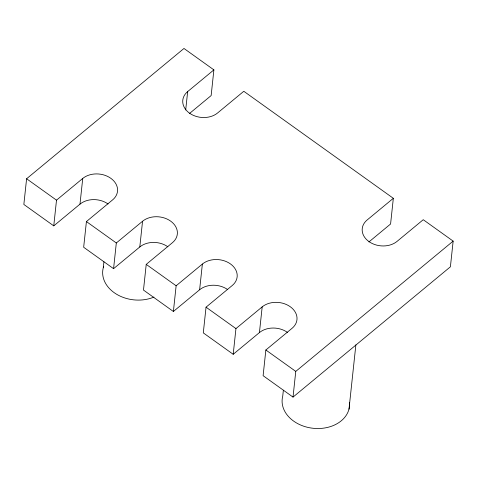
<?xml version="1.0" encoding="UTF-8"?>
<svg xmlns="http://www.w3.org/2000/svg" width="477" height="477" viewBox="0 0 477 477"><rect width="100%" height="100%" fill="white"/><g stroke="black" fill="none" stroke-linecap="round" stroke-linejoin="round"><path stroke-width="0.72" d="M189.476 113.514L211.144 95.573L213.887 69.875L183.979 48.469L26.599 178.756L23.85 204.454L53.758 225.859L79.987 204.144A19.939 15.181 6.1 0 1 108.058 203.989M53.758 225.859L56.507 200.161L82.736 178.446A19.939 15.181 6.1 0 1 110.801 178.291A19.939 15.181 6.1 0 1 112.644 199.851L86.415 221.566L83.666 247.265L113.574 268.67L139.803 246.955A19.939 15.181 6.1 0 1 167.874 246.8M79.987 204.144L82.736 178.446M103.288 267.692L103.92 261.772M113.574 268.67L116.316 242.972L142.551 221.256A19.939 15.181 6.1 0 1 170.617 221.101A19.939 15.181 6.1 0 1 172.459 242.662L146.224 264.377L143.482 290.076L173.389 311.481L199.619 289.766A19.939 15.181 6.1 0 1 227.69 289.611M139.803 246.955L142.551 221.256M185.696 109.948L187.658 91.59L213.887 69.875M173.389 311.481L176.132 285.783L202.367 264.067A19.939 15.181 6.1 0 1 230.433 263.912A19.939 15.181 6.1 0 1 232.275 285.473L206.04 307.188L203.297 332.886L233.205 354.292L259.434 332.576A19.939 15.181 6.1 0 1 287.506 332.421M199.619 289.766L202.367 264.067M233.205 354.292L235.948 328.593L262.183 306.878A19.939 15.181 6.1 0 1 290.249 306.723A19.939 15.181 6.1 0 1 292.091 328.283L265.856 349.999L263.113 375.691L293.021 397.097L450.401 266.81L453.15 241.112L423.242 219.706L397.013 241.422A19.939 15.181 6.1 0 1 368.942 241.577A19.939 15.181 6.1 0 1 367.105 220.016L393.334 198.307L243.795 91.28L217.566 112.995A19.939 15.181 6.1 0 1 189.494 113.15A19.939 15.181 6.1 0 1 187.658 91.59M259.434 332.576L262.183 306.878M283.368 390.204L282.736 396.119A33.861 25.788 6.1 0 0 313.651 428.334A33.861 25.788 6.1 0 0 349.569 402.451M293.021 397.097L295.764 371.398L453.15 241.112M348.997 409.159L355.872 344.823M393.334 198.307L390.585 223.999L368.918 241.94M26.599 178.756L56.507 200.161M86.415 221.566L116.316 242.972M146.224 264.377L176.132 285.783M206.04 307.188L235.948 328.593M265.856 349.999L295.764 371.398M153.952 297.088A33.861 25.788 6.1 0 1 116.334 294.094A33.861 25.788 6.1 0 1 103.676 266.393"/></g></svg>
